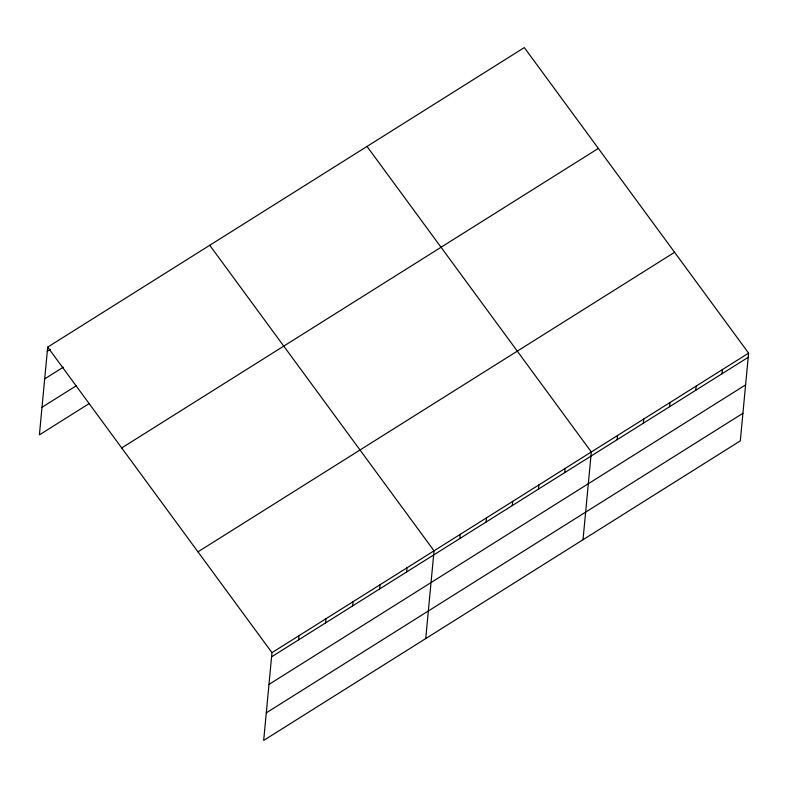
<?xml version="1.0" encoding="UTF-8"?>
<svg xmlns="http://www.w3.org/2000/svg" width="788" height="788" viewBox="0 0 788 788"><rect width="100%" height="100%" fill="white"/><g stroke="black" fill="none" stroke-linecap="round" stroke-linejoin="round"><path stroke-width="1.18" d="M47.694 347.124L271.978 652.661L263.684 740.415L740.306 440.876L748.6 353.132L524.315 47.585L47.694 347.124L39.4 434.868L89.261 403.535M298.593 639.866L298.987 635.689M325.602 622.894L325.996 618.718M352.61 605.923L353.004 601.746M379.619 588.951L380.013 584.765M406.628 571.97L407.022 567.793M425.737 638.566L434.03 550.822L209.746 245.285M459.847 538.529L460.241 534.343M486.068 522.05L486.462 517.874M512.279 505.571L512.673 501.395M538.49 489.102L538.884 484.925M564.71 472.623L565.104 468.446M583.021 539.721L591.315 451.977L367.031 146.44M617.132 439.674L617.526 435.498M643.353 423.205L643.747 419.029M669.564 406.726L669.958 402.55M695.774 390.257L696.168 386.081M721.995 373.778L722.389 369.602M47.3 351.3L50.412 349.34M44.689 378.88L63.395 367.129M42.01 407.298L76.288 385.746M121.707 447.948L598.328 148.42M197.965 551.836L674.587 252.298M271.978 652.661L748.6 353.132M271.584 656.837L748.206 357.309M268.974 684.417L745.596 384.889M266.295 712.835L742.917 413.296"/></g></svg>
